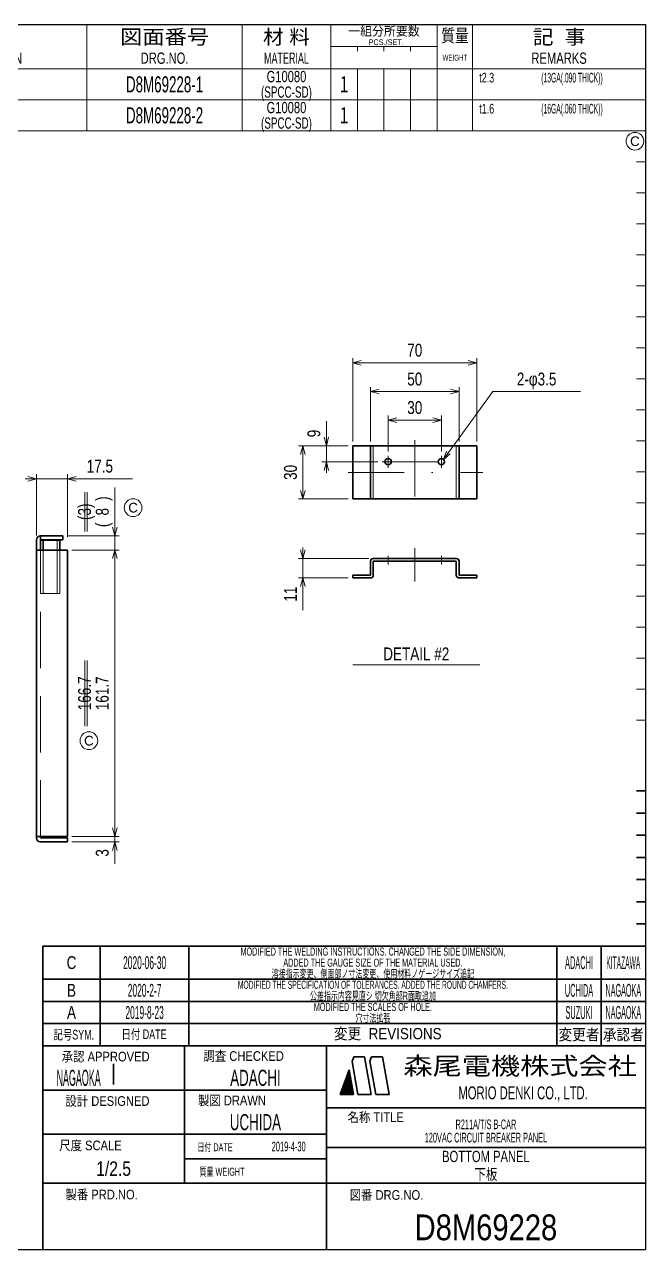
# Model space of a CAD drawing. Header units: millimetres. Extents: x 7 to 413, y 10 to 287.
# Drawn here: x 272.9 to 413, y 10.2 to 286.8 of the extents above; entities that cross this region are included whole.
import ezdxf
from ezdxf.enums import TextEntityAlignment as Align

# ---------------------------------------------------------------- set-up
doc = ezdxf.new("R2010")
doc.units = ezdxf.units.MM
doc.linetypes.add('DASHDOT', pattern=[25.3, 12.7, -6.3, 0, -6.3])
doc.linetypes.add('DASHED', pattern=[19, 12.7, -6.3])
for name, color, linetype in [('GR1_02', 7, 'Continuous'), ('GR1_04', 7, 'Continuous'), ('GR1_05', 7, 'Continuous'), ('GR1_09', 7, 'Continuous'), ('図面枠D8M', 7, 'Continuous'), ('表題、部品表_01', 7, 'Continuous'), ('表題、部品表_02', 7, 'Continuous'), ('表題、部品表_03', 7, 'Continuous'), ('表題、部品表_Layer1', 7, 'Continuous')]:
    doc.layers.add(name, color=color, linetype=linetype)
doc.styles.add('HG丸ｺﾞｼｯｸM-PRO', font='')
doc.styles.get('HG丸ｺﾞｼｯｸM-PRO').set_extended_font_data('HG丸ｺﾞｼｯｸM-PRO')

# ---------------------------------------------------------------- blocks, each defined once
blk = doc.blocks.new('BLKF024')
at = {"layer": '図面枠D8M', "color": 4, "linetype": 'Continuous', "lineweight": 13}
for p, q in [((345.506831, 48.999879), (346.3333, 49.826349)), ((345.58776, 49.22223), (346.312102, 49.946572)), ((345.668689, 49.44458), (346.290903, 50.066794)), ((345.749617, 49.66693), (346.269705, 50.187017)), ((345.830546, 49.88928), (346.248506, 50.30724)), ((345.911475, 50.111631), (346.227307, 50.427463)), ((345.992404, 50.333981), (346.206109, 50.547686)), ((346.073333, 50.556331), (346.18491, 50.667909)), ((346.154262, 50.778681), (346.163712, 50.788131)), ((344.157871, 45.246757), (346.693675, 47.782561)), ((344.211969, 45.442276), (346.672477, 47.902784)), ((344.292898, 45.664626), (346.651278, 48.023006)), ((344.299292, 45.246757), (346.714874, 47.662338)), ((344.373827, 45.886976), (346.63008, 48.143229)), ((344.440714, 45.246757), (346.736072, 47.542115)), ((344.454756, 46.109327), (346.608881, 48.263452)), ((344.535684, 46.331677), (346.587682, 48.383675)), ((344.582135, 45.246757), (346.757271, 47.421892)), ((344.616613, 46.554027), (346.566484, 48.503898)), ((344.697542, 46.776377), (346.545285, 48.624121)), ((344.723556, 45.246757), (346.778469, 47.301669)), ((344.778471, 46.998727), (346.524087, 48.744343)), ((344.8594, 47.221078), (346.502888, 48.864566)), ((344.864978, 45.246757), (346.799668, 47.181447)), ((344.940329, 47.443428), (346.48169, 48.984789)), ((345.006399, 45.246757), (346.820866, 47.061224)), ((345.021258, 47.665778), (346.460491, 49.105012)), ((345.102186, 47.888128), (346.439293, 49.225235)), ((345.183115, 48.110479), (346.418094, 49.345457)), ((345.264044, 48.332829), (346.396896, 49.46568)), ((345.344973, 48.555179), (346.375697, 49.585903)), ((345.425902, 48.777529), (346.354499, 49.706126)), ((345.147821, 45.246757), (346.842065, 46.941001)), ((345.289242, 45.246757), (346.863263, 46.820778)), ((345.430663, 45.246757), (346.884462, 46.700555)), ((345.572085, 45.246757), (346.90566, 46.580332)), ((345.713506, 45.246757), (346.926859, 46.46011)), ((345.854927, 45.246757), (346.948057, 46.339887)), ((345.996349, 45.246757), (346.969256, 46.219664)), ((346.13777, 45.246757), (346.990455, 46.099441)), ((346.279191, 45.246757), (347.011653, 45.979218)), ((346.420613, 45.246757), (347.032852, 45.858995)), ((346.562034, 45.246757), (347.05405, 45.738773)), ((346.703455, 45.246757), (347.075249, 45.61855)), ((346.844877, 45.246757), (347.096447, 45.498327)), ((346.986298, 45.246757), (347.117646, 45.378104)), ((347.12772, 45.246757), (347.138844, 45.257881))]:
    blk.add_line(p, q, dxfattribs=at)
blk = doc.blocks.new('BLKF023')
at = {"layer": '図面枠D8M', "color": 2, "linetype": 'Continuous', "lineweight": 25}
for p, q in [((33, 286.75), (413, 286.75)), ((33, 286.75), (33, 10.25)), ((413, 286.75), (413, 10.25)), ((7, 46.25), (7, 10.25)), ((7, 46.25), (33, 46.25)), ((7, 10.25), (413, 10.25))]:
    blk.add_line(p, q, dxfattribs=at)
at = {"layer": '図面枠D8M', "color": 4, "linetype": 'Continuous', "lineweight": 13}
for p, q in [((413, 269.75), (411, 269.75)), ((413, 262.75), (411, 262.75)), ((413, 255.75), (411, 255.75)), ((413, 248.75), (411, 248.75)), ((413, 241.75), (411, 241.75)), ((413, 234.75), (411, 234.75)), ((413, 227.75), (411, 227.75)), ((413, 220.75), (411, 220.75)), ((413, 213.75), (411, 213.75)), ((413, 206.75), (411, 206.75)), ((413, 199.75), (411, 199.75)), ((413, 192.75), (411, 192.75)), ((413, 185.75), (411, 185.75)), ((413, 178.75), (411, 178.75)), ((413, 171.75), (411, 171.75)), ((413, 164.75), (411, 164.75)), ((413, 157.75), (411, 157.75)), ((413, 150.75), (411, 150.75)), ((413, 143.75), (411, 143.75)), ((413, 136.75), (411, 136.75)), ((411, 129.75), (413, 129.75))]:
    blk.add_line(p, q, dxfattribs=at)
at = {"layer": '図面枠D8M', "color": 3, "linetype": 'Continuous', "lineweight": 35}
for p, q in [((413, 113.75), (411, 113.75)), ((413, 108.75), (411, 108.75)), ((413, 103.75), (411, 103.75)), ((413, 98.75), (411, 98.75)), ((413, 93.75), (411, 93.75)), ((413, 88.75), (411, 88.75)), ((413, 83.75), (411, 83.75)), ((277, 78.75), (413, 78.75)), ((277, 78.75), (277, 10.25)), ((290, 78.75), (290, 56.25)), ((310, 78.75), (310, 56.25)), ((393, 78.75), (393, 56.25)), ((403, 78.75), (403, 56.25)), ((277, 71.25), (413, 71.25)), ((277, 66.25), (413, 66.25)), ((277, 61.25), (413, 61.25)), ((277, 56.25), (413, 56.25)), ((309, 56.25), (309, 25.25)), ((341, 56.25), (341, 10.25)), ((346.84, 52.65), (347.23, 53.75)), ((348.14, 45.25), (346.84, 52.65)), ((347.23, 53.75), (349.64, 53.75)), ((351.14, 45.25), (349.64, 53.75)), ((351.18, 53.75), (350.82, 52.76)), ((352.14, 45.25), (350.82, 52.76)), ((351.18, 53.75), (353.64, 53.75)), ((355.14, 45.25), (353.64, 53.75)), ((293, 52.17), (293, 47.48)), ((344.14, 45.25), (346.16, 50.8)), ((347.14, 45.25), (346.16, 50.8)), ((277, 46.25), (341, 46.25)), ((344.14, 45.25), (347.14, 45.25)), ((348.14, 45.25), (351.14, 45.25)), ((352.14, 45.25), (355.14, 45.25)), ((341, 42.25), (413, 42.25)), ((7, 40.25), (33, 40.25)), ((277, 36.25), (341, 36.25)), ((7, 34.25), (33, 34.25)), ((341, 33.25), (413, 33.25)), ((309, 30.75), (341, 30.75)), ((7, 28.25), (33, 28.25)), ((277, 25.25), (413, 25.25)), ((7, 22.25), (33, 22.25)), ((33, 16.25), (7, 16.25))]:
    blk.add_line(p, q, dxfattribs=at)
at = {"layer": '図面枠D8M', "color": 4, "linetype": 'Continuous', "lineweight": 13}
blk.add_blockref('BLKF024', (0, 0), dxfattribs=at)
at = {"layer": '図面枠D8M', "color": 4, "linetype": 'Continuous', "lineweight": 13, "style": 'HG丸ｺﾞｼｯｸM-PRO'}
for s, height, width, p in [('記号SYM.', 2.182, 0.69227, (284.03, 58.74)), ('日付 DATE', 2.182, 0.692507, (299.87, 58.83)), ('変更  REVISIONS', 2.5455, 0.887352, (354.85, 58.97)), ('変更者', 2.545, 0.887717, (398, 58.75)), ('承認者', 2.545, 0.887717, (408, 58.75)), ('調査 CHECKED', 2.182, 0.863174, (322.34, 53.92)), ('承認 APPROVED', 2.1818, 0.863151, (291.21, 53.79)), ('設計 DESIGNED', 2.1818, 0.862613, (291.61, 43.76)), ('製図 DRAWN', 2.182, 0.863099, (319.7, 43.9)), ('名称 TITLE', 2.182, 0.862489, (352.13, 40.11)), ('尺度 SCALE', 2.182, 0.862581, (287.78, 33.74)), ('日付 DATE', 1.818, 0.618255, (315.88, 33.34)), ('質量 WEIGHT', 1.818, 0.618812, (317.46, 27.8)), ('製番 PRD.NO.', 2.182, 0.863299, (290.29, 22.66)), ('図番 DRG.NO.', 2.182, 0.863083, (354.56, 22.56))]:
    blk.add_text(s, height=height, dxfattribs=dict(at, width=width)).set_placement(p, align=Align.MIDDLE_CENTER)
at = {"layer": '図面枠D8M', "color": 2, "linetype": 'Continuous', "lineweight": 25, "style": 'HG丸ｺﾞｼｯｸM-PRO', "width": 1.206081}
blk.add_text('森尾電機株式会社', height=4, dxfattribs=at).set_placement((384.72, 51.68), align=Align.MIDDLE_CENTER)
at = {"layer": '図面枠D8M', "color": 3, "linetype": 'Continuous', "lineweight": 35, "style": 'HG丸ｺﾞｼｯｸM-PRO', "width": 0.652197}
blk.add_text('MORIO DENKI CO., LTD.', height=2.9091, dxfattribs=at).set_placement((385.38, 45.61), align=Align.MIDDLE_CENTER)
blk = doc.blocks.new('BLKF025')
at = {"layer": '図面枠D8M', "color": 3, "linetype": 'Continuous', "lineweight": 35, "style": 'HG丸ｺﾞｼｯｸM-PRO'}
for s, height, width, p in [('MODIFIED THE WELDING INSTRUCTIONS. CHANGED THE SIDE DIMENSION,', 1.8182, 0.537523, (351.5, 77.5)), ('C', 2.91, 0.782198, (283.5, 75)), ('2020-06-30', 2.909, 0.488281, (300, 75)), ('ADACHI', 2.909, 0.415454, (398, 75)), ('KITAZAWA', 2.909, 0.308644, (408, 75)), ('B', 2.91, 0.78204, (283.5, 68.75)), ('2020-2-7', 2.909, 0.488281, (300, 68.75)), ('MODIFIED THE SPECIFICATION OF TOLERANCES. ADDED THE ROUND CHAMFERS.', 1.8182, 0.497628, (351.5, 70)), ('UCHIDA', 2.909, 0.415827, (398, 68.75)), ('NAGAOKA', 2.909, 0.334453, (408, 68.75)), ('A', 2.91, 0.782973, (283.5, 63.75)), ('2019-8-23', 2.909, 0.488281, (300, 63.75)), ('MODIFIED THE SCALES OF HOLE.', 1.8182, 0.618376, (351.5, 65)), ('SUZUKI', 2.909, 0.415549, (398, 63.75)), ('NAGAOKA', 2.909, 0.334453, (408, 63.75)), ('NAGAOKA', 3.636, 0.414524, (285.11, 49)), ('ADACHI', 3.636, 0.619335, (325, 49)), ('UCHIDA', 3.636, 0.61989, (325, 39)), ('R211A/T/S B-CAR', 2.1818, 0.521766, (377, 38.5)), ('120VAC CIRCUIT BREAKER PANEL', 2.1818, 0.522193, (377, 35.5)), ('2019-4-30', 2.182, 0.482367, (332.5, 33.5)), ('BOTTOM PANEL', 2.5455, 0.741621, (377, 31.25)), ('1/2.5', 3.273, 0.806358, (293, 28.5)), ('D8M69228', 5.818, 0.845432, (377, 15.25))]:
    blk.add_text(s, height=height, dxfattribs=dict(at, width=width)).set_placement(p, align=Align.MIDDLE_CENTER)
blk = doc.blocks.new('BLKF026')
at = {"layer": 'GR1_04', "color": 3, "linetype": 'Continuous', "lineweight": 35}
for p, q in [((275.58, 170.41), (275.58, 103.17)), ((281.58, 171.33), (276.5, 171.33)), ((276.5, 168.13), (276.5, 171.33)), ((276.5, 170.41), (281.58, 170.41)), ((281.58, 171.33), (281.58, 170.41)), ((275.58, 168.13), (282.58, 168.13)), ((282.58, 168.13), (282.58, 103.45)), ((275.58, 103.45), (282.58, 103.45)), ((276.5, 103.17), (276.5, 103.45)), ((276.5, 103.17), (282.58, 103.17)), ((282.58, 103.17), (282.58, 102.25)), ((276.5, 102.25), (282.58, 102.25))]:
    blk.add_line(p, q, dxfattribs=at)
at = {"layer": 'GR1_04', "color": 4, "linetype": 'DASHED', "lineweight": 13}
blk.add_line((276.5, 103.45), (276.5, 168.13), dxfattribs=at)
at = {"layer": 'GR1_04', "color": 3, "linetype": 'Continuous', "lineweight": 35}
for centre, start, end in [((276.5, 170.41), 90, 180), ((276.5, 103.17), 180, 270)]:
    blk.add_arc(centre, 0.92, start, end, dxfattribs=at)
blk = doc.blocks.new('FXTIP_ARROW_E')
at = {"color": 0, "linetype": 'Continuous', "lineweight": -2}
for q in [(-1, 0), (-0.97, 0.26), (-0.97, -0.26)]:
    blk.add_line((0, 0), q, dxfattribs=at)
blk = doc.blocks.new('FXTIP_ARROW_S')
at = {"color": 0, "linetype": 'Continuous', "lineweight": -2}
for q in [(-1, 0), (-0.97, 0.26), (-0.97, -0.26)]:
    blk.add_line((0, 0), q, dxfattribs=at)
blk = doc.blocks.new('BLKF032')
at = {"layer": 'GR1_09', "color": 3, "linetype": 'Continuous', "lineweight": 35}
for p, q in [((276.5, 170.33), (280.9, 170.33)), ((277.14, 168.13), (277.14, 170.33)), ((280.9, 170.33), (280.9, 168.13))]:
    blk.add_line(p, q, dxfattribs=at)
at = {"layer": 'GR1_09', "color": 4, "linetype": 'DASHED', "lineweight": 13}
for p, q in [((276.5, 158.33), (276.5, 170.33)), ((280.26, 158.33), (280.26, 170.33)), ((277.14, 158.33), (277.14, 168.13)), ((280.9, 168.13), (280.9, 158.33)), ((280.9, 158.33), (276.5, 158.33))]:
    blk.add_line(p, q, dxfattribs=at)
blk = doc.blocks.new('BLKF033')
at = {"layer": 'GR1_09', "color": 3, "linetype": 'Continuous', "lineweight": 35}
for p, q in [((346.95, 191.65), (346.95, 179.65)), ((346.95, 191.65), (374.95, 191.65)), ((350.95, 191.65), (350.95, 179.65)), ((370.95, 191.65), (370.95, 179.65)), ((374.95, 191.65), (374.95, 179.65)), ((374.95, 179.65), (346.95, 179.65))]:
    blk.add_line(p, q, dxfattribs=at)
at = {"layer": 'GR1_09', "color": 4, "linetype": 'DASHED', "lineweight": 13}
for p, q in [((351.59, 191.65), (351.59, 179.65)), ((370.31, 191.65), (370.31, 179.65))]:
    blk.add_line(p, q, dxfattribs=at)
at = {"layer": 'GR1_09', "color": 3, "linetype": 'Continuous', "lineweight": 35}
for centre in [(354.95, 188.05), (366.95, 188.05)]:
    blk.add_circle(centre, 0.7, dxfattribs=at)
blk = doc.blocks.new('BLKF034')
at = {"layer": 'GR1_09', "color": 3, "linetype": 'Continuous', "lineweight": 35}
for p, q in [((370.31, 166.22), (351.59, 166.22)), ((350.95, 162.46), (350.95, 165.58)), ((351.59, 165.58), (370.31, 165.58)), ((351.59, 162.46), (351.59, 165.58)), ((370.31, 162.46), (370.31, 165.58)), ((370.95, 162.46), (370.95, 165.58)), ((346.95, 162.46), (350.95, 162.46)), ((346.95, 162.46), (346.95, 161.82)), ((346.95, 161.82), (350.95, 161.82)), ((370.95, 162.46), (374.95, 162.46)), ((370.95, 161.82), (374.95, 161.82)), ((374.95, 161.82), (374.95, 162.46))]:
    blk.add_line(p, q, dxfattribs=at)
at = {"layer": 'GR1_09', "color": 4, "linetype": 'DASHDOT', "lineweight": 13}
for p, q in [((354.95, 166.85), (354.95, 164.85)), ((366.95, 166.85), (366.95, 164.85))]:
    blk.add_line(p, q, dxfattribs=at)
at = {"layer": 'GR1_09', "color": 3, "linetype": 'Continuous', "lineweight": 35}
for centre, start, end in [((351.59, 165.58), 90, 180), ((370.31, 165.58), 0, 90), ((350.95, 162.46), 270, 0), ((370.95, 162.46), 180, 270)]:
    blk.add_arc(centre, 0.64, start, end, dxfattribs=at)
blk = doc.blocks.new('BLKF037')
at = {"layer": '表題、部品表_02', "color": 4, "linetype": 'Continuous', "lineweight": 13}
for p, q in [((234.5, 276.75), (234.5, 269.75)), ((234.5, 276.75), (413, 276.75)), ((240.5, 276.75), (240.5, 269.75)), ((287, 276.75), (287, 269.75)), ((322, 276.75), (322, 269.75)), ((342, 276.75), (342, 269.75)), ((348, 276.75), (348, 269.75)), ((354, 276.75), (354, 269.75)), ((360, 269.75), (360, 276.75)), ((366, 276.75), (366, 269.75)), ((374, 276.75), (374, 269.75)), ((413, 276.75), (413, 269.75)), ((234.5, 269.75), (413, 269.75))]:
    blk.add_line(p, q, dxfattribs=at)
blk = doc.blocks.new('BLKF039')
at = {"layer": '表題、部品表_02', "color": 4, "linetype": 'Continuous', "lineweight": 13}
for p, q in [((234.5, 269.75), (234.5, 262.75)), ((234.5, 269.75), (413, 269.75)), ((240.5, 269.75), (240.5, 262.75)), ((287, 269.75), (287, 262.75)), ((322, 269.75), (322, 262.75)), ((342, 269.75), (342, 262.75)), ((348, 269.75), (348, 262.75)), ((354, 269.75), (354, 262.75)), ((360, 262.75), (360, 269.75)), ((366, 269.75), (366, 262.75)), ((374, 269.75), (374, 262.75)), ((413, 269.75), (413, 262.75)), ((234.5, 262.75), (413, 262.75))]:
    blk.add_line(p, q, dxfattribs=at)
blk = doc.blocks.new('BLKF042')
at = {"layer": '表題、部品表_01', "color": 4, "linetype": 'Continuous', "lineweight": 13}
for p, q in [((234.5, 286.75), (234.5, 276.75)), ((234.5, 286.75), (413, 286.75)), ((240.5, 286.75), (240.5, 276.75)), ((287, 286.75), (287, 276.75)), ((322, 286.75), (322, 276.75)), ((342, 286.75), (342, 276.75)), ((366, 286.75), (366, 276.75)), ((374, 286.75), (374, 276.75)), ((413, 286.75), (413, 276.75)), ((342, 281.75), (366, 281.75)), ((348, 280.75), (348, 281.75)), ((354, 281.75), (354, 280.75)), ((360, 281.75), (360, 280.75)), ((234.5, 276.75), (413, 276.75))]:
    blk.add_line(p, q, dxfattribs=at)
at = {"layer": '表題、部品表_01', "color": 3, "linetype": 'Continuous', "lineweight": 35, "style": 'HG丸ｺﾞｼｯｸM-PRO'}
for s, height, width, p in [('照号', 2.909, 0.651535, (237.5, 283.95)), ('名  称', 3.273, 1.042426, (263.75, 283.95)), ('図面番号', 3.273, 1.127518, (304.5, 283.95)), ('材 料', 3.273, 1.042439, (332, 283.95)), ('一組分所要数', 2.036, 0.966638, (354, 285.25)), ('質量', 2.909, 0.781842, (370, 284.25)), ('記  事', 3.273, 1.042426, (393.5, 283.95)), ('PCS./SET.', 1.309, 0.862935, (354.5, 282.75)), ('NO', 2.545, 0.740841, (237.5, 279.15)), ('DESCRIPTION', 2.5455, 0.741365, (263.75, 279.15)), ('DRG.NO.', 2.545, 0.741189, (304.5, 279.15)), ('MATERIAL', 2.545, 0.594756, (332, 279.15)), ('WEIGHT', 1.309, 0.635507, (370, 279.25)), ('REMARKS', 2.545, 0.742803, (393.5, 279.15))]:
    blk.add_text(s, height=height, dxfattribs=dict(at, width=width)).set_placement(p, align=Align.MIDDLE_CENTER)
blk = doc.blocks.new('BLKF041')
at = {"layer": '表題、部品表_01', "color": 3, "linetype": 'Continuous', "lineweight": 13}
blk.add_blockref('BLKF042', (0, 0), dxfattribs=at)
blk = doc.blocks.new('BLKF053')
at = {"layer": 'GR1_05', "color": 4, "linetype": 'Continuous', "lineweight": 13}
blk.add_circle((287.43, 125.1), 2, dxfattribs=at)
at = {"layer": 'GR1_05', "color": 4, "linetype": 'Continuous', "lineweight": 13, "style": 'HG丸ｺﾞｼｯｸM-PRO', "width": 1.042931}
blk.add_text('C', height=2.18, dxfattribs=at).set_placement((287.43, 125.1), align=Align.MIDDLE_CENTER)
blk = doc.blocks.new('BLKF054')
at = {"layer": 'GR1_05', "color": 4, "linetype": 'Continuous', "lineweight": 13}
blk.add_circle((297.4, 177.69), 2, dxfattribs=at)
at = {"layer": 'GR1_05', "color": 4, "linetype": 'Continuous', "lineweight": 13, "style": 'HG丸ｺﾞｼｯｸM-PRO', "width": 1.042931}
blk.add_text('C', height=2.18, dxfattribs=at).set_placement((297.4, 177.69), align=Align.MIDDLE_CENTER)
blk = doc.blocks.new('BLKF055')
at = {"layer": '表題、部品表_Layer1', "color": 4, "linetype": 'Continuous', "lineweight": 13}
blk.add_circle((410.62, 260.41), 2, dxfattribs=at)
at = {"layer": '表題、部品表_Layer1', "color": 4, "linetype": 'Continuous', "lineweight": 13, "style": 'HG丸ｺﾞｼｯｸM-PRO', "width": 1.042931}
blk.add_text('C', height=2.18, dxfattribs=at).set_placement((410.62, 260.41), align=Align.MIDDLE_CENTER)

msp = doc.modelspace()

# ---------------------------------------------------------------- linework, layer by layer
at = {"layer": 'GR1_02', "color": 4, "linetype": 'Continuous', "lineweight": 13}
for p, q in [((346.95, 192.65), (346.95, 211.41)), ((346.95, 210.41), (374.95, 210.41)), ((374.95, 192.65), (374.95, 211.41)), ((350.95, 192.65), (350.95, 204.9)), ((370.95, 192.65), (370.95, 204.9)), ((350.95, 203.9), (370.95, 203.9)), ((367.4, 188.59), (378.56, 203.9)), ((378.56, 203.9), (398.32, 203.9)), ((341, 191.65), (341, 197.2)), ((354.95, 190.4), (354.95, 198.46)), ((354.95, 197.46), (366.95, 197.46)), ((366.95, 190.4), (366.95, 198.46)), ((345.95, 191.65), (334.72, 191.65)), ((335.72, 179.65), (335.72, 191.65)), ((345.95, 191.65), (340, 191.65)), ((341, 188.05), (341, 191.65)), ((352.6, 188.05), (340, 188.05)), ((341, 185.55), (341, 188.05)), ((273.08, 184.23), (275.58, 184.23)), ((275.58, 171.41), (275.58, 185.23)), ((275.58, 184.23), (282.58, 184.23)), ((282.58, 171.13), (282.58, 185.23)), ((282.58, 184.23), (297.23, 184.23)), ((293.27, 171.33), (293.27, 182.21)), ((345.95, 179.65), (334.72, 179.65)), ((282.58, 171.33), (294.27, 171.33)), ((293.27, 168.13), (293.27, 171.33)), ((335.72, 166.22), (335.72, 168.72)), ((283.58, 168.13), (294.27, 168.13)), ((293.27, 103.45), (293.27, 168.13)), ((350.59, 166.22), (334.72, 166.22)), ((335.72, 161.82), (335.72, 166.22)), ((345.95, 161.82), (334.72, 161.82)), ((335.72, 154.54), (335.72, 161.82)), ((346.97, 142.19), (375.61, 142.19)), ((283.58, 103.45), (294.27, 103.45)), ((293.27, 102.25), (293.27, 103.45)), ((283.58, 102.25), (294.27, 102.25)), ((293.27, 97.29), (293.27, 102.25))]:
    msp.add_line(p, q, dxfattribs=at)
at = {"layer": 'GR1_05', "color": 4, "linetype": 'Continuous', "lineweight": 13}
for p, q in [((286.52, 172.33), (286.52, 181.21)), ((287.02, 172.33), (287.02, 181.21)), ((286.52, 128.39), (286.52, 143.19)), ((287.02, 128.39), (287.02, 143.19))]:
    msp.add_line(p, q, dxfattribs=at)
at = {"layer": 'GR1_09', "color": 4, "linetype": 'DASHDOT', "lineweight": 13}
for p, q in [((360.95, 192.91), (360.95, 178.15)), ((353.6, 188.05), (368.3, 188.05)), ((354.95, 186.7), (354.95, 189.4)), ((366.95, 186.7), (366.95, 189.4)), ((345.89, 185.65), (376.29, 185.65)), ((360.95, 168.52), (360.95, 161.01))]:
    msp.add_line(p, q, dxfattribs=at)

# ---------------------------------------------------------------- block references
at = {"layer": 'GR1_02', "color": 4, "linetype": 'Continuous', "lineweight": 13, "xscale": 2, "yscale": 2}
for name, p, rotation in [('FXTIP_ARROW_S', (346.95, 210.41), 180), ('FXTIP_ARROW_E', (374.95, 210.41), 360), ('FXTIP_ARROW_S', (350.95, 203.9), 180), ('FXTIP_ARROW_E', (370.95, 203.9), 360), ('FXTIP_ARROW_S', (354.95, 197.46), 180), ('FXTIP_ARROW_E', (366.95, 197.46), 360), ('FXTIP_ARROW_S', (341, 191.65), 270), ('FXTIP_ARROW_E', (335.72, 191.65), 90), ('FXTIP_ARROW_E', (341, 188.05), 90), ('FXTIP_ARROW_S', (367.4, 188.59), 233.9347607410397), ('FXTIP_ARROW_E', (275.58, 184.23), 360), ('FXTIP_ARROW_S', (282.58, 184.23), 180), ('FXTIP_ARROW_S', (335.72, 179.65), 270), ('FXTIP_ARROW_S', (293.27, 171.33), 270), ('FXTIP_ARROW_E', (293.27, 168.13), 90), ('FXTIP_ARROW_S', (335.72, 166.22), 270), ('FXTIP_ARROW_E', (335.72, 161.82), 90), ('FXTIP_ARROW_S', (293.27, 103.45), 270), ('FXTIP_ARROW_E', (293.27, 102.25), 90)]:
    msp.add_blockref(name, p, dxfattribs=dict(at, rotation=rotation))
at = {"layer": 'GR1_04', "color": 3, "linetype": 'Continuous', "lineweight": 35}
msp.add_blockref('BLKF026', (0, 0), dxfattribs=at)
at = {"layer": 'GR1_05', "color": 4, "linetype": 'Continuous', "lineweight": 13}
for name in ['BLKF054', 'BLKF053']:
    msp.add_blockref(name, (0, 0), dxfattribs=at)
at = {"layer": 'GR1_09', "color": 3, "linetype": 'Continuous', "lineweight": 35}
for name in ['BLKF033', 'BLKF034']:
    msp.add_blockref(name, (0, 0), dxfattribs=at)
at = {"layer": 'GR1_09', "color": 4, "linetype": 'DASHED', "lineweight": 13}
msp.add_blockref('BLKF032', (0, 0), dxfattribs=at)
at = {"layer": '図面枠D8M', "color": 4, "linetype": 'Continuous', "lineweight": 35}
msp.add_blockref('BLKF023', (0, 0), dxfattribs=at)
at = {"layer": '図面枠D8M', "color": 3, "linetype": 'Continuous', "lineweight": 35}
msp.add_blockref('BLKF025', (0, 0), dxfattribs=at)
at = {"layer": '表題、部品表_01', "color": 3, "linetype": 'Continuous', "lineweight": 13}
msp.add_blockref('BLKF041', (0, 0), dxfattribs=at)
at = {"layer": '表題、部品表_02', "color": 4, "linetype": 'Continuous', "lineweight": 13}
for name in ['BLKF037', 'BLKF039']:
    msp.add_blockref(name, (0, 0), dxfattribs=at)
at = {"layer": '表題、部品表_Layer1', "color": 4, "linetype": 'Continuous', "lineweight": 13}
msp.add_blockref('BLKF055', (0, 0), dxfattribs=at)

# ---------------------------------------------------------------- texts
at = {"layer": 'GR1_02', "color": 3, "linetype": 'Continuous', "lineweight": 35, "style": 'HG丸ｺﾞｼｯｸM-PRO'}
for s, height, rotation, width, p in [('70', 2.909, 0, 0.784542, (360.95, 210.91)), ('50', 2.909, 0, 0.784542, (360.95, 204.4)), ('30', 2.909, 0, 0.784542, (360.95, 197.96)), ('9', 2.91, 90, 0.784542, (340.5, 194.43)), ('30', 2.909, 90, 0.784542, (335.22, 185.65)), (')', 2.91, 90, 0.781868, (292.77, 179.73)), ('8', 2.91, 90, 0.784542, (292.77, 176.77)), ('(', 2.91, 90, 0.781868, (292.77, 173.81)), ('11', 2.909, 90, 0.784542, (335.22, 158.18)), ('161.7', 2.909, 90, 0.7847, (292.77, 135.79)), ('3', 2.91, 90, 0.784542, (292.77, 99.77))]:
    msp.add_text(s, height=height, rotation=rotation, dxfattribs=dict(at, width=width)).set_placement(p, align=Align.BOTTOM_CENTER)
for s, width, p in [('2-φ3.5', 0.783565, (388.44, 204.4)), ('17.5', 0.784749, (289.9, 184.73))]:
    msp.add_text(s, height=2.909, dxfattribs=dict(at, width=width)).set_placement(p, align=Align.BOTTOM_CENTER)
at = {"layer": 'GR1_02', "color": 3, "linetype": 'Continuous', "lineweight": 35, "style": 'HG丸ｺﾞｼｯｸM-PRO', "width": 0.783648}
msp.add_text('DETAIL #2', height=2.909, dxfattribs=at).set_placement((361.29, 144.69), align=Align.MIDDLE_CENTER)
at = {"layer": 'GR1_05', "color": 3, "linetype": 'Continuous', "lineweight": 35, "style": 'HG丸ｺﾞｼｯｸM-PRO'}
for s, width, p in [('(3)', 0.783226, (288.77, 176.77)), ('166.7', 0.7847, (288.77, 135.79))]:
    msp.add_text(s, height=2.909, rotation=90, dxfattribs=dict(at, width=width)).set_placement(p, align=Align.BOTTOM_CENTER)
at = {"layer": '図面枠D8M', "color": 3, "linetype": 'Continuous', "lineweight": 35, "style": 'HG丸ｺﾞｼｯｸM-PRO'}
for s, height, width, p in [('ADDED THE GAUGE SIZE OF THE MATERIAL USED.', 1.8182, 0.537944, (351.5, 75)), ('溶接指示変更、側面部ノ寸法変更、使用材料ノゲージサイズ追記', 1.8182, 0.618958, (351.5, 72.5)), ('公差指示内容見直シ 切欠角部R面取追加', 1.8182, 0.618927, (351.5, 67.5)), ('穴寸法拡張', 1.818, 0.618958, (351.5, 62.5)), ('下板', 2.545, 0.741121, (377, 27.25))]:
    msp.add_text(s, height=height, dxfattribs=dict(at, width=width)).set_placement(p, align=Align.MIDDLE_CENTER)
at = {"layer": '表題、部品表_03', "color": 3, "linetype": 'Continuous', "lineweight": 35, "style": 'HG丸ｺﾞｼｯｸM-PRO'}
for s, height, width, p in [('D8M69228-1', 3.636, 0.619404, (304.5, 273.25)), ('G10080', 2.545, 0.740408, (332, 275)), ('１', 3.64, 0.578238, (345, 273.25)), ('(SPCC-SD)', 2.545, 0.652377, (332, 271.5)), ('G10080', 2.545, 0.740408, (332, 268)), ('D8M69228-2', 3.636, 0.619404, (304.5, 266.25)), ('(SPCC-SD)', 2.545, 0.652377, (332, 264.5)), ('１', 3.64, 0.578238, (345, 266.25))]:
    msp.add_text(s, height=height, dxfattribs=dict(at, width=width)).set_placement(p, align=Align.MIDDLE_CENTER)
for s, height, width, p in [('t2.3', 2.182, 0.690457, (375.5, 274.75)), ('(13GA(.090 THICK))', 2.1818, 0.416535, (389.5, 274.75)), ('t1.6', 2.182, 0.690457, (375.5, 267.75)), ('(16GA(.060 THICK))', 2.1818, 0.416535, (389.5, 267.75))]:
    msp.add_text(s, height=height, dxfattribs=dict(at, width=width)).set_placement(p, align=Align.MIDDLE_LEFT)

doc.saveas('drawing.dxf')
